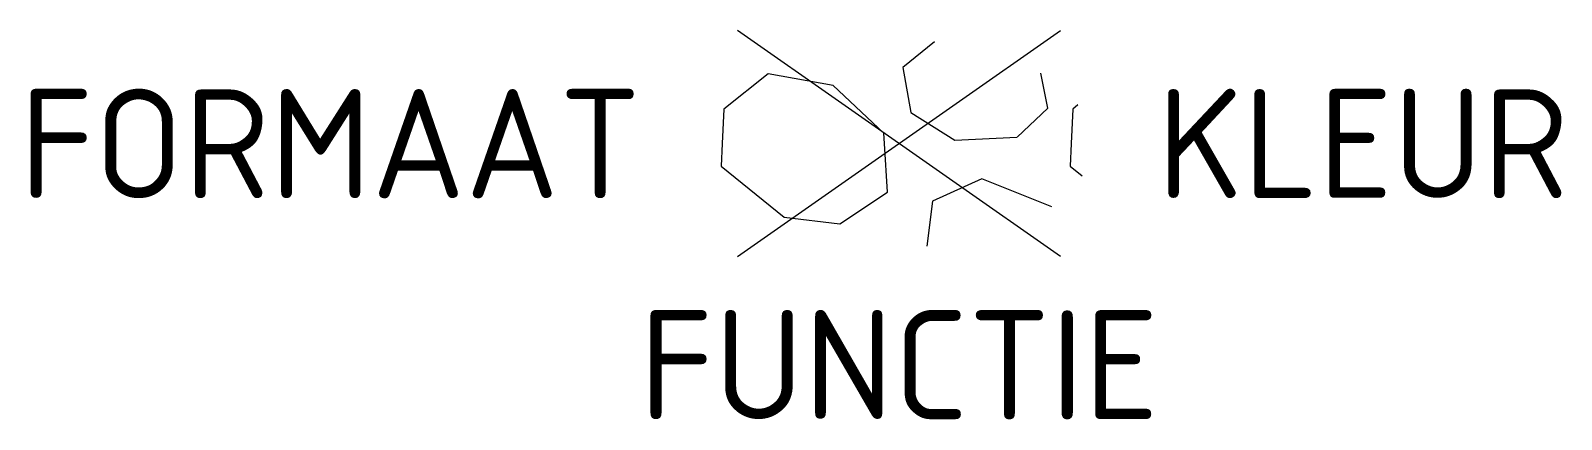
# Model space of a CAD drawing. Header units: metres. Extents: x -14.3 to 10.9, y -4.6 to 1.9.
import ezdxf
from ezdxf.enums import TextEntityAlignment as Align

# ---------------------------------------------------------------- set-up
doc = ezdxf.new("R2010")
doc.units = ezdxf.units.M
doc.styles.add('NLCS-ISO', font='NLCS-ISO.ttf')

msp = doc.modelspace()

# ---------------------------------------------------------------- linework, layer by layer
for p, q in [((-2.662, -1.864), (2.662, 1.864)), ((2.662, -1.864), (-2.662, 1.864)), ((0.585, 1.681), (0.061, 1.256)), ((-2.157, 1.153), (-2.887, 0.569)), ((-1.083, 0.958), (-2.157, 1.153)), ((0.061, 1.256), (0.196, 0.515)), ((2.452, 0.584), (2.337, 1.159)), ((-0.25, 0.171), (-1.083, 0.958)), ((-2.888, 0.569), (-2.914, 0)), ((0.196, 0.515), (0.92, 0.058)), ((1.944, 0.104), (2.452, 0.584)), ((2.862, 0.569), (2.837, 0)), ((2.948, 0.637), (2.863, 0.569)), ((-0.24, 0), (-0.25, 0.171)), ((0.92, 0.057), (1.943, 0.104)), ((-2.914, 0), (-2.93, -0.37)), ((-0.193, -0.799), (-0.24, 0)), ((2.837, 0), (2.82, -0.37)), ((-2.93, -0.37), (-1.893, -1.213)), ((2.82, -0.37), (3.019, -0.532)), ((1.361, -0.583), (0.549, -0.948)), ((2.515, -1.045), (1.361, -0.583)), ((-0.978, -1.322), (-0.193, -0.799)), ((0.549, -0.948), (0.456, -1.693)), ((-1.894, -1.213), (-0.978, -1.323))]:
    msp.add_line(p, q)

# ---------------------------------------------------------------- texts
at = {"style": 'NLCS-ISO'}
msp.add_attdef('FORMAAT', text='', height=1.8, dxfattribs=at).set_placement((-4.25, 0), align=Align.MIDDLE_RIGHT)
msp.add_attdef('KLEUR', text='', height=1.8, dxfattribs=at).set_placement((4.25, 0), align=Align.MIDDLE_LEFT)
at = {"style": 'NLCS-ISO', "flags": 1}
msp.add_attdef('FUNCTIE', text='', height=1.8, dxfattribs=at).set_placement((0, -2.75), align=Align.TOP_CENTER)

doc.saveas('drawing.dxf')
